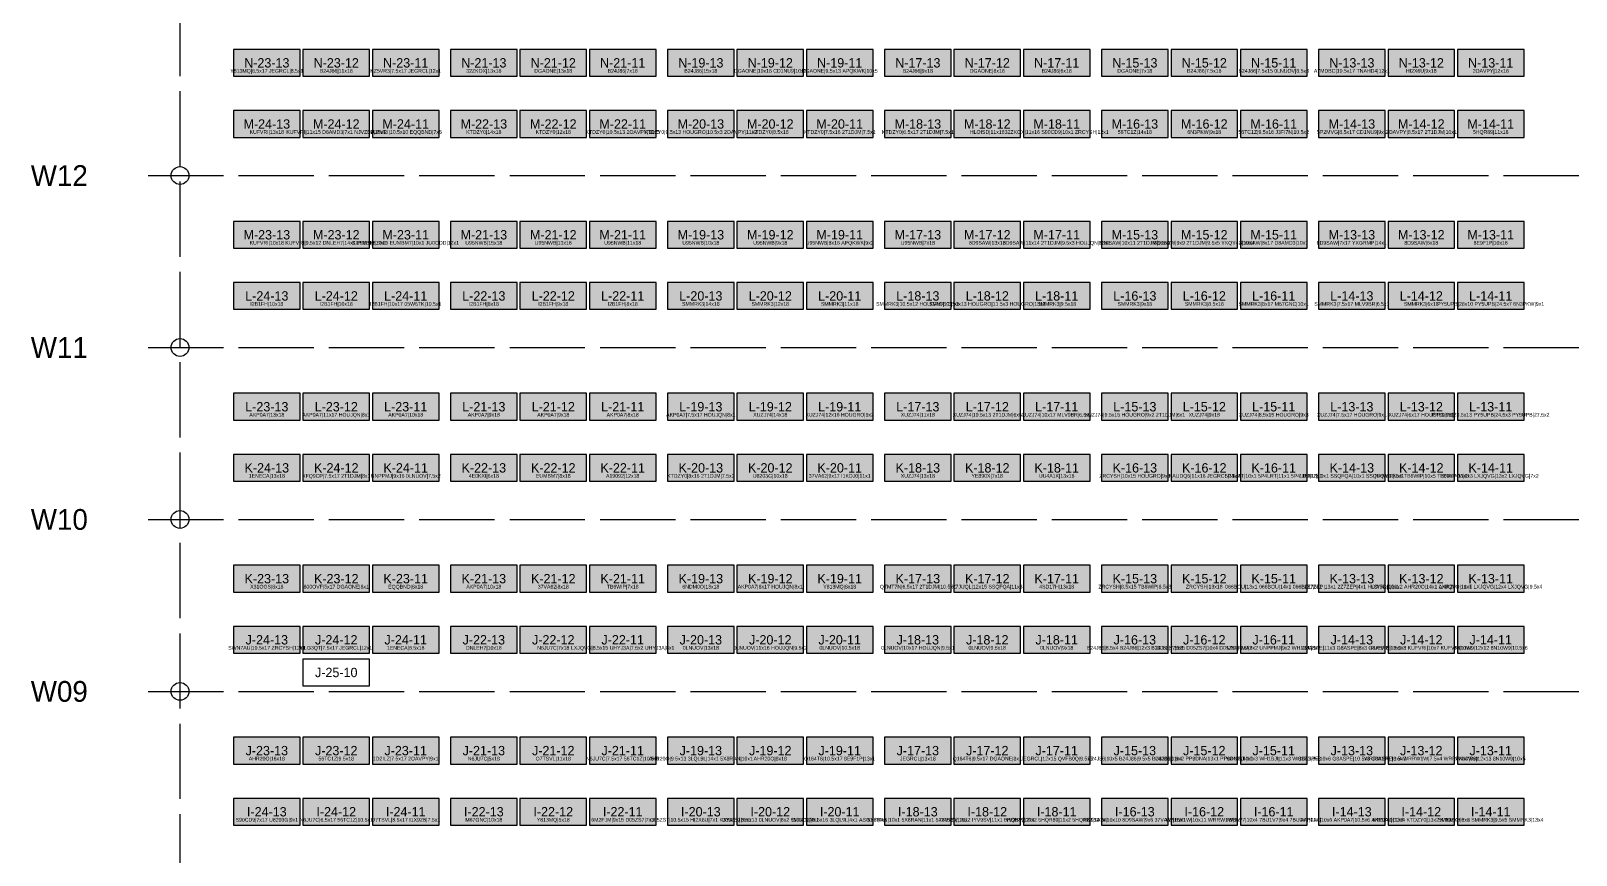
# Model space of a CAD drawing. Header units: metres. Extents: x 0 to 111, y -140 to 53.
# Drawn here: x 62.48 to 88.54, y 25.44 to 39.34 of the extents above; entities that cross this region are included whole.
import ezdxf
from ezdxf.enums import TextEntityAlignment as Align

# ---------------------------------------------------------------- set-up
doc = ezdxf.new("R2010")
doc.units = ezdxf.units.M
doc.linetypes.add('DASHED', pattern=[1.524, 1.27, -0.254])
for name, color, linetype in [('CROSS_AISLES', 4, 'Continuous'), ('LABELS', 7, 'Continuous'), ('RACK_L1', 7, 'Continuous'), ('STOCK_ONLY', 254, 'Continuous'), ('SUPPORT_POINTS', 8, 'Continuous'), ('WALKWAYS', 8, 'Continuous'), ('ZONE_A', 1, 'Continuous'), ('ZONE_B', 30, 'Continuous'), ('ZONE_C', 5, 'Continuous')]:
    doc.layers.add(name, color=color, linetype=linetype)

msp = doc.modelspace()

# ---------------------------------------------------------------- hatches: boundary and pattern name
at = {"layer": 'STOCK_ONLY'}
for points in [[(65.895, 38.574), (67.017, 38.574), (67.017, 39.025), (65.895, 39.025)], [(67.066, 38.574), (68.188, 38.574), (68.188, 39.025), (67.066, 39.025)], [(68.237, 38.574), (69.36, 38.574), (69.36, 39.025), (68.237, 39.025)], [(69.555, 38.574), (70.677, 38.574), (70.677, 39.025), (69.555, 39.025)], [(70.726, 38.574), (71.848, 38.574), (71.848, 39.025), (70.726, 39.025)], [(71.897, 38.574), (73.02, 38.574), (73.02, 39.025), (71.897, 39.025)], [(73.215, 38.574), (74.337, 38.574), (74.337, 39.025), (73.215, 39.025)], [(74.386, 38.574), (75.508, 38.574), (75.508, 39.025), (74.386, 39.025)], [(75.557, 38.574), (76.68, 38.574), (76.68, 39.025), (75.557, 39.025)], [(76.875, 38.574), (77.997, 38.574), (77.997, 39.025), (76.875, 39.025)], [(78.046, 38.574), (79.168, 38.574), (79.168, 39.025), (78.046, 39.025)], [(79.217, 38.574), (80.34, 38.574), (80.34, 39.025), (79.217, 39.025)], [(80.535, 38.574), (81.657, 38.574), (81.657, 39.025), (80.535, 39.025)], [(81.706, 38.574), (82.828, 38.574), (82.828, 39.025), (81.706, 39.025)], [(82.877, 38.574), (84, 38.574), (84, 39.025), (82.877, 39.025)], [(84.195, 38.574), (85.317, 38.574), (85.317, 39.025), (84.195, 39.025)], [(85.366, 38.574), (86.488, 38.574), (86.488, 39.025), (85.366, 39.025)], [(86.537, 38.574), (87.66, 38.574), (87.66, 39.025), (86.537, 39.025)], [(65.895, 37.543), (67.017, 37.543), (67.017, 37.994), (65.895, 37.994)], [(67.066, 37.543), (68.188, 37.543), (68.188, 37.994), (67.066, 37.994)], [(68.237, 37.543), (69.36, 37.543), (69.36, 37.994), (68.237, 37.994)], [(69.555, 37.543), (70.677, 37.543), (70.677, 37.994), (69.555, 37.994)], [(70.726, 37.543), (71.848, 37.543), (71.848, 37.994), (70.726, 37.994)], [(71.897, 37.543), (73.02, 37.543), (73.02, 37.994), (71.897, 37.994)], [(73.215, 37.543), (74.337, 37.543), (74.337, 37.994), (73.215, 37.994)], [(74.386, 37.543), (75.508, 37.543), (75.508, 37.994), (74.386, 37.994)], [(75.557, 37.543), (76.68, 37.543), (76.68, 37.994), (75.557, 37.994)], [(76.875, 37.543), (77.997, 37.543), (77.997, 37.994), (76.875, 37.994)], [(78.046, 37.543), (79.168, 37.543), (79.168, 37.994), (78.046, 37.994)], [(79.217, 37.543), (80.34, 37.543), (80.34, 37.994), (79.217, 37.994)], [(80.535, 37.543), (81.657, 37.543), (81.657, 37.994), (80.535, 37.994)], [(81.706, 37.543), (82.828, 37.543), (82.828, 37.994), (81.706, 37.994)], [(82.877, 37.543), (84, 37.543), (84, 37.994), (82.877, 37.994)], [(84.195, 37.543), (85.317, 37.543), (85.317, 37.994), (84.195, 37.994)], [(85.366, 37.543), (86.488, 37.543), (86.488, 37.994), (85.366, 37.994)], [(86.537, 37.543), (87.66, 37.543), (87.66, 37.994), (86.537, 37.994)], [(65.895, 35.674), (67.017, 35.674), (67.017, 36.125), (65.895, 36.125)], [(67.066, 35.674), (68.188, 35.674), (68.188, 36.125), (67.066, 36.125)], [(68.237, 35.674), (69.36, 35.674), (69.36, 36.125), (68.237, 36.125)], [(69.555, 35.674), (70.677, 35.674), (70.677, 36.125), (69.555, 36.125)], [(70.726, 35.674), (71.848, 35.674), (71.848, 36.125), (70.726, 36.125)], [(71.897, 35.674), (73.02, 35.674), (73.02, 36.125), (71.897, 36.125)], [(73.215, 35.674), (74.337, 35.674), (74.337, 36.125), (73.215, 36.125)], [(74.386, 35.674), (75.508, 35.674), (75.508, 36.125), (74.386, 36.125)], [(75.557, 35.674), (76.68, 35.674), (76.68, 36.125), (75.557, 36.125)], [(76.875, 35.674), (77.997, 35.674), (77.997, 36.125), (76.875, 36.125)], [(78.046, 35.674), (79.168, 35.674), (79.168, 36.125), (78.046, 36.125)], [(79.217, 35.674), (80.34, 35.674), (80.34, 36.125), (79.217, 36.125)], [(80.535, 35.674), (81.657, 35.674), (81.657, 36.125), (80.535, 36.125)], [(81.706, 35.674), (82.828, 35.674), (82.828, 36.125), (81.706, 36.125)], [(82.877, 35.674), (84, 35.674), (84, 36.125), (82.877, 36.125)], [(84.195, 35.674), (85.317, 35.674), (85.317, 36.125), (84.195, 36.125)], [(85.366, 35.674), (86.488, 35.674), (86.488, 36.125), (85.366, 36.125)], [(86.537, 35.674), (87.66, 35.674), (87.66, 36.125), (86.537, 36.125)], [(65.895, 34.643), (67.017, 34.643), (67.017, 35.094), (65.895, 35.094)], [(67.066, 34.643), (68.188, 34.643), (68.188, 35.094), (67.066, 35.094)], [(68.237, 34.643), (69.36, 34.643), (69.36, 35.094), (68.237, 35.094)], [(69.555, 34.643), (70.677, 34.643), (70.677, 35.094), (69.555, 35.094)], [(70.726, 34.643), (71.848, 34.643), (71.848, 35.094), (70.726, 35.094)], [(71.897, 34.643), (73.02, 34.643), (73.02, 35.094), (71.897, 35.094)], [(73.215, 34.643), (74.337, 34.643), (74.337, 35.094), (73.215, 35.094)], [(74.386, 34.643), (75.508, 34.643), (75.508, 35.094), (74.386, 35.094)], [(75.557, 34.643), (76.68, 34.643), (76.68, 35.094), (75.557, 35.094)], [(76.875, 34.643), (77.997, 34.643), (77.997, 35.094), (76.875, 35.094)], [(78.046, 34.643), (79.168, 34.643), (79.168, 35.094), (78.046, 35.094)], [(79.217, 34.643), (80.34, 34.643), (80.34, 35.094), (79.217, 35.094)], [(80.535, 34.643), (81.657, 34.643), (81.657, 35.094), (80.535, 35.094)], [(81.706, 34.643), (82.828, 34.643), (82.828, 35.094), (81.706, 35.094)], [(82.877, 34.643), (84, 34.643), (84, 35.094), (82.877, 35.094)], [(84.195, 34.643), (85.317, 34.643), (85.317, 35.094), (84.195, 35.094)], [(85.366, 34.643), (86.488, 34.643), (86.488, 35.094), (85.366, 35.094)], [(65.895, 32.775), (67.017, 32.775), (67.017, 33.226), (65.895, 33.226)], [(67.066, 32.775), (68.188, 32.775), (68.188, 33.226), (67.066, 33.226)], [(68.237, 32.775), (69.36, 32.775), (69.36, 33.226), (68.237, 33.226)], [(69.555, 32.775), (70.677, 32.775), (70.677, 33.226), (69.555, 33.226)], [(70.726, 32.775), (71.848, 32.775), (71.848, 33.226), (70.726, 33.226)], [(71.897, 32.775), (73.02, 32.775), (73.02, 33.226), (71.897, 33.226)], [(73.215, 32.775), (74.337, 32.775), (74.337, 33.226), (73.215, 33.226)], [(74.386, 32.775), (75.508, 32.775), (75.508, 33.226), (74.386, 33.226)], [(75.557, 32.775), (76.68, 32.775), (76.68, 33.226), (75.557, 33.226)], [(76.875, 32.775), (77.997, 32.775), (77.997, 33.226), (76.875, 33.226)], [(78.046, 32.775), (79.168, 32.775), (79.168, 33.226), (78.046, 33.226)], [(79.217, 32.775), (80.34, 32.775), (80.34, 33.226), (79.217, 33.226)], [(80.535, 32.775), (81.657, 32.775), (81.657, 33.226), (80.535, 33.226)], [(81.706, 32.775), (82.828, 32.775), (82.828, 33.226), (81.706, 33.226)], [(82.877, 32.775), (84, 32.775), (84, 33.226), (82.877, 33.226)], [(84.195, 32.775), (85.317, 32.775), (85.317, 33.226), (84.195, 33.226)], [(85.366, 32.775), (86.488, 32.775), (86.488, 33.226), (85.366, 33.226)], [(65.895, 31.743), (67.017, 31.743), (67.017, 32.194), (65.895, 32.194)], [(67.066, 31.743), (68.188, 31.743), (68.188, 32.194), (67.066, 32.194)], [(68.237, 31.743), (69.36, 31.743), (69.36, 32.194), (68.237, 32.194)], [(69.555, 31.743), (70.677, 31.743), (70.677, 32.194), (69.555, 32.194)], [(70.726, 31.743), (71.848, 31.743), (71.848, 32.194), (70.726, 32.194)], [(71.897, 31.743), (73.02, 31.743), (73.02, 32.194), (71.897, 32.194)], [(73.215, 31.743), (74.337, 31.743), (74.337, 32.194), (73.215, 32.194)], [(74.386, 31.743), (75.508, 31.743), (75.508, 32.194), (74.386, 32.194)], [(75.557, 31.743), (76.68, 31.743), (76.68, 32.194), (75.557, 32.194)], [(76.875, 31.743), (77.997, 31.743), (77.997, 32.194), (76.875, 32.194)], [(78.046, 31.743), (79.168, 31.743), (79.168, 32.194), (78.046, 32.194)], [(79.217, 31.743), (80.34, 31.743), (80.34, 32.194), (79.217, 32.194)], [(80.535, 31.743), (81.657, 31.743), (81.657, 32.194), (80.535, 32.194)], [(81.706, 31.743), (82.828, 31.743), (82.828, 32.194), (81.706, 32.194)], [(65.895, 29.874), (67.017, 29.874), (67.017, 30.325), (65.895, 30.325)], [(67.066, 29.874), (68.188, 29.874), (68.188, 30.325), (67.066, 30.325)], [(68.237, 29.874), (69.36, 29.874), (69.36, 30.325), (68.237, 30.325)], [(69.555, 29.874), (70.677, 29.874), (70.677, 30.325), (69.555, 30.325)], [(70.726, 29.874), (71.848, 29.874), (71.848, 30.325), (70.726, 30.325)], [(71.897, 29.874), (73.02, 29.874), (73.02, 30.325), (71.897, 30.325)], [(73.215, 29.874), (74.337, 29.874), (74.337, 30.325), (73.215, 30.325)], [(74.386, 29.874), (75.508, 29.874), (75.508, 30.325), (74.386, 30.325)], [(75.557, 29.874), (76.68, 29.874), (76.68, 30.325), (75.557, 30.325)], [(76.875, 29.874), (77.997, 29.874), (77.997, 30.325), (76.875, 30.325)], [(78.046, 29.874), (79.168, 29.874), (79.168, 30.325), (78.046, 30.325)], [(79.217, 29.874), (80.34, 29.874), (80.34, 30.325), (79.217, 30.325)], [(80.535, 29.874), (81.657, 29.874), (81.657, 30.325), (80.535, 30.325)], [(81.706, 29.874), (82.828, 29.874), (82.828, 30.325), (81.706, 30.325)], [(65.895, 28.843), (67.017, 28.843), (67.017, 29.294), (65.895, 29.294)], [(67.066, 28.843), (68.188, 28.843), (68.188, 29.294), (67.066, 29.294)], [(68.237, 28.843), (69.36, 28.843), (69.36, 29.294), (68.237, 29.294)], [(69.555, 28.843), (70.677, 28.843), (70.677, 29.294), (69.555, 29.294)], [(70.726, 28.843), (71.848, 28.843), (71.848, 29.294), (70.726, 29.294)], [(71.897, 28.843), (73.02, 28.843), (73.02, 29.294), (71.897, 29.294)], [(73.215, 28.843), (74.337, 28.843), (74.337, 29.294), (73.215, 29.294)], [(74.386, 28.843), (75.508, 28.843), (75.508, 29.294), (74.386, 29.294)], [(75.557, 28.843), (76.68, 28.843), (76.68, 29.294), (75.557, 29.294)], [(76.875, 28.843), (77.997, 28.843), (77.997, 29.294), (76.875, 29.294)], [(78.046, 28.843), (79.168, 28.843), (79.168, 29.294), (78.046, 29.294)], [(79.217, 28.843), (80.34, 28.843), (80.34, 29.294), (79.217, 29.294)], [(86.537, 28.843), (87.66, 28.843), (87.66, 29.294), (86.537, 29.294)], [(65.895, 26.974), (67.017, 26.974), (67.017, 27.425), (65.895, 27.425)], [(67.066, 26.974), (68.188, 26.974), (68.188, 27.425), (67.066, 27.425)], [(68.237, 26.974), (69.36, 26.974), (69.36, 27.425), (68.237, 27.425)], [(69.555, 26.974), (70.677, 26.974), (70.677, 27.425), (69.555, 27.425)], [(70.726, 26.974), (71.848, 26.974), (71.848, 27.425), (70.726, 27.425)], [(71.897, 26.974), (73.02, 26.974), (73.02, 27.425), (71.897, 27.425)], [(73.215, 26.974), (74.337, 26.974), (74.337, 27.425), (73.215, 27.425)], [(74.386, 26.974), (75.508, 26.974), (75.508, 27.425), (74.386, 27.425)], [(75.557, 26.974), (76.68, 26.974), (76.68, 27.425), (75.557, 27.425)], [(76.875, 26.974), (77.997, 26.974), (77.997, 27.425), (76.875, 27.425)], [(78.046, 26.974), (79.168, 26.974), (79.168, 27.425), (78.046, 27.425)], [(79.217, 26.974), (80.34, 26.974), (80.34, 27.425), (79.217, 27.425)], [(65.895, 25.943), (67.017, 25.943), (67.017, 26.394), (65.895, 26.394)], [(67.066, 25.943), (68.188, 25.943), (68.188, 26.394), (67.066, 26.394)], [(68.237, 25.943), (69.36, 25.943), (69.36, 26.394), (68.237, 26.394)], [(69.555, 25.943), (70.677, 25.943), (70.677, 26.394), (69.555, 26.394)], [(70.726, 25.943), (71.848, 25.943), (71.848, 26.394), (70.726, 26.394)], [(71.897, 25.943), (73.02, 25.943), (73.02, 26.394), (71.897, 26.394)], [(73.215, 25.943), (74.337, 25.943), (74.337, 26.394), (73.215, 26.394)], [(74.386, 25.943), (75.508, 25.943), (75.508, 26.394), (74.386, 26.394)], [(75.557, 25.943), (76.68, 25.943), (76.68, 26.394), (75.557, 26.394)], [(81.706, 25.943), (82.828, 25.943), (82.828, 26.394), (81.706, 26.394)]]:
    msp.add_hatch(color=254, dxfattribs=at).paths.add_polyline_path(points)
at = {"layer": 'ZONE_A'}
for points in [[(86.537, 32.775), (87.66, 32.775), (87.66, 33.226), (86.537, 33.226)], [(85.366, 31.743), (86.488, 31.743), (86.488, 32.194), (85.366, 32.194)], [(86.537, 31.743), (87.66, 31.743), (87.66, 32.194), (86.537, 32.194)], [(86.537, 29.874), (87.66, 29.874), (87.66, 30.325), (86.537, 30.325)], [(81.706, 28.843), (82.828, 28.843), (82.828, 29.294), (81.706, 29.294)], [(82.877, 28.843), (84, 28.843), (84, 29.294), (82.877, 29.294)], [(84.195, 28.843), (85.317, 28.843), (85.317, 29.294), (84.195, 29.294)], [(85.366, 28.843), (86.488, 28.843), (86.488, 29.294), (85.366, 29.294)], [(82.877, 26.974), (84, 26.974), (84, 27.425), (82.877, 27.425)], [(84.195, 26.974), (85.317, 26.974), (85.317, 27.425), (84.195, 27.425)], [(85.366, 26.974), (86.488, 26.974), (86.488, 27.425), (85.366, 27.425)], [(86.537, 26.974), (87.66, 26.974), (87.66, 27.425), (86.537, 27.425)], [(79.217, 25.943), (80.34, 25.943), (80.34, 26.394), (79.217, 26.394)], [(80.535, 25.943), (81.657, 25.943), (81.657, 26.394), (80.535, 26.394)], [(82.877, 25.943), (84, 25.943), (84, 26.394), (82.877, 26.394)], [(84.195, 25.943), (85.317, 25.943), (85.317, 26.394), (84.195, 26.394)], [(85.366, 25.943), (86.488, 25.943), (86.488, 26.394), (85.366, 26.394)], [(86.537, 25.943), (87.66, 25.943), (87.66, 26.394), (86.537, 26.394)]]:
    msp.add_hatch(color=1, dxfattribs=at).paths.add_polyline_path(points)
at = {"layer": 'ZONE_B'}
for points in [[(86.537, 34.643), (87.66, 34.643), (87.66, 35.094), (86.537, 35.094)], [(84.195, 31.743), (85.317, 31.743), (85.317, 32.194), (84.195, 32.194)], [(84.195, 29.874), (85.317, 29.874), (85.317, 30.325), (84.195, 30.325)], [(85.366, 29.874), (86.488, 29.874), (86.488, 30.325), (85.366, 30.325)], [(80.535, 28.843), (81.657, 28.843), (81.657, 29.294), (80.535, 29.294)], [(80.535, 26.974), (81.657, 26.974), (81.657, 27.425), (80.535, 27.425)], [(81.706, 26.974), (82.828, 26.974), (82.828, 27.425), (81.706, 27.425)], [(78.046, 25.943), (79.168, 25.943), (79.168, 26.394), (78.046, 26.394)]]:
    msp.add_hatch(color=30, dxfattribs=at).paths.add_polyline_path(points)
at = {"layer": 'ZONE_C'}
for points in [[(82.877, 31.743), (84, 31.743), (84, 32.194), (82.877, 32.194)], [(82.877, 29.874), (84, 29.874), (84, 30.325), (82.877, 30.325)], [(76.875, 25.943), (77.997, 25.943), (77.997, 26.394), (76.875, 26.394)]]:
    msp.add_hatch(color=5, dxfattribs=at).paths.add_polyline_path(points)

# ---------------------------------------------------------------- linework, layer by layer
at = {"layer": 'CROSS_AISLES', "linetype": 'DASHED'}
msp.add_line((64.992, 2), (64.992, 52.4), dxfattribs=at)
at = {"layer": 'RACK_L1'}
for points in [[(65.895, 38.574), (67.017, 38.574), (67.017, 39.025), (65.895, 39.025)], [(67.066, 38.574), (68.188, 38.574), (68.188, 39.025), (67.066, 39.025)], [(68.237, 38.574), (69.36, 38.574), (69.36, 39.025), (68.237, 39.025)], [(69.555, 38.574), (70.677, 38.574), (70.677, 39.025), (69.555, 39.025)], [(70.726, 38.574), (71.848, 38.574), (71.848, 39.025), (70.726, 39.025)], [(71.897, 38.574), (73.02, 38.574), (73.02, 39.025), (71.897, 39.025)], [(73.215, 38.574), (74.337, 38.574), (74.337, 39.025), (73.215, 39.025)], [(74.386, 38.574), (75.508, 38.574), (75.508, 39.025), (74.386, 39.025)], [(75.557, 38.574), (76.68, 38.574), (76.68, 39.025), (75.557, 39.025)], [(76.875, 38.574), (77.997, 38.574), (77.997, 39.025), (76.875, 39.025)], [(78.046, 38.574), (79.168, 38.574), (79.168, 39.025), (78.046, 39.025)], [(79.217, 38.574), (80.34, 38.574), (80.34, 39.025), (79.217, 39.025)], [(80.535, 38.574), (81.657, 38.574), (81.657, 39.025), (80.535, 39.025)], [(81.706, 38.574), (82.828, 38.574), (82.828, 39.025), (81.706, 39.025)], [(82.877, 38.574), (84, 38.574), (84, 39.025), (82.877, 39.025)], [(84.195, 38.574), (85.317, 38.574), (85.317, 39.025), (84.195, 39.025)], [(85.366, 38.574), (86.488, 38.574), (86.488, 39.025), (85.366, 39.025)], [(86.537, 38.574), (87.66, 38.574), (87.66, 39.025), (86.537, 39.025)], [(65.895, 37.543), (67.017, 37.543), (67.017, 37.994), (65.895, 37.994)], [(67.066, 37.543), (68.188, 37.543), (68.188, 37.994), (67.066, 37.994)], [(68.237, 37.543), (69.36, 37.543), (69.36, 37.994), (68.237, 37.994)], [(69.555, 37.543), (70.677, 37.543), (70.677, 37.994), (69.555, 37.994)], [(70.726, 37.543), (71.848, 37.543), (71.848, 37.994), (70.726, 37.994)], [(71.897, 37.543), (73.02, 37.543), (73.02, 37.994), (71.897, 37.994)], [(73.215, 37.543), (74.337, 37.543), (74.337, 37.994), (73.215, 37.994)], [(74.386, 37.543), (75.508, 37.543), (75.508, 37.994), (74.386, 37.994)], [(75.557, 37.543), (76.68, 37.543), (76.68, 37.994), (75.557, 37.994)], [(76.875, 37.543), (77.997, 37.543), (77.997, 37.994), (76.875, 37.994)], [(78.046, 37.543), (79.168, 37.543), (79.168, 37.994), (78.046, 37.994)], [(79.217, 37.543), (80.34, 37.543), (80.34, 37.994), (79.217, 37.994)], [(80.535, 37.543), (81.657, 37.543), (81.657, 37.994), (80.535, 37.994)], [(81.706, 37.543), (82.828, 37.543), (82.828, 37.994), (81.706, 37.994)], [(82.877, 37.543), (84, 37.543), (84, 37.994), (82.877, 37.994)], [(84.195, 37.543), (85.317, 37.543), (85.317, 37.994), (84.195, 37.994)], [(85.366, 37.543), (86.488, 37.543), (86.488, 37.994), (85.366, 37.994)], [(86.537, 37.543), (87.66, 37.543), (87.66, 37.994), (86.537, 37.994)], [(65.895, 35.674), (67.017, 35.674), (67.017, 36.125), (65.895, 36.125)], [(67.066, 35.674), (68.188, 35.674), (68.188, 36.125), (67.066, 36.125)], [(68.237, 35.674), (69.36, 35.674), (69.36, 36.125), (68.237, 36.125)], [(69.555, 35.674), (70.677, 35.674), (70.677, 36.125), (69.555, 36.125)], [(70.726, 35.674), (71.848, 35.674), (71.848, 36.125), (70.726, 36.125)], [(71.897, 35.674), (73.02, 35.674), (73.02, 36.125), (71.897, 36.125)], [(73.215, 35.674), (74.337, 35.674), (74.337, 36.125), (73.215, 36.125)], [(74.386, 35.674), (75.508, 35.674), (75.508, 36.125), (74.386, 36.125)], [(75.557, 35.674), (76.68, 35.674), (76.68, 36.125), (75.557, 36.125)], [(76.875, 35.674), (77.997, 35.674), (77.997, 36.125), (76.875, 36.125)], [(78.046, 35.674), (79.168, 35.674), (79.168, 36.125), (78.046, 36.125)], [(79.217, 35.674), (80.34, 35.674), (80.34, 36.125), (79.217, 36.125)], [(80.535, 35.674), (81.657, 35.674), (81.657, 36.125), (80.535, 36.125)], [(81.706, 35.674), (82.828, 35.674), (82.828, 36.125), (81.706, 36.125)], [(82.877, 35.674), (84, 35.674), (84, 36.125), (82.877, 36.125)], [(84.195, 35.674), (85.317, 35.674), (85.317, 36.125), (84.195, 36.125)], [(85.366, 35.674), (86.488, 35.674), (86.488, 36.125), (85.366, 36.125)], [(86.537, 35.674), (87.66, 35.674), (87.66, 36.125), (86.537, 36.125)], [(65.895, 34.643), (67.017, 34.643), (67.017, 35.094), (65.895, 35.094)], [(67.066, 34.643), (68.188, 34.643), (68.188, 35.094), (67.066, 35.094)], [(68.237, 34.643), (69.36, 34.643), (69.36, 35.094), (68.237, 35.094)], [(69.555, 34.643), (70.677, 34.643), (70.677, 35.094), (69.555, 35.094)], [(70.726, 34.643), (71.848, 34.643), (71.848, 35.094), (70.726, 35.094)], [(71.897, 34.643), (73.02, 34.643), (73.02, 35.094), (71.897, 35.094)], [(73.215, 34.643), (74.337, 34.643), (74.337, 35.094), (73.215, 35.094)], [(74.386, 34.643), (75.508, 34.643), (75.508, 35.094), (74.386, 35.094)], [(75.557, 34.643), (76.68, 34.643), (76.68, 35.094), (75.557, 35.094)], [(76.875, 34.643), (77.997, 34.643), (77.997, 35.094), (76.875, 35.094)], [(78.046, 34.643), (79.168, 34.643), (79.168, 35.094), (78.046, 35.094)], [(79.217, 34.643), (80.34, 34.643), (80.34, 35.094), (79.217, 35.094)], [(80.535, 34.643), (81.657, 34.643), (81.657, 35.094), (80.535, 35.094)], [(81.706, 34.643), (82.828, 34.643), (82.828, 35.094), (81.706, 35.094)], [(82.877, 34.643), (84, 34.643), (84, 35.094), (82.877, 35.094)], [(84.195, 34.643), (85.317, 34.643), (85.317, 35.094), (84.195, 35.094)], [(85.366, 34.643), (86.488, 34.643), (86.488, 35.094), (85.366, 35.094)], [(86.537, 34.643), (87.66, 34.643), (87.66, 35.094), (86.537, 35.094)], [(65.895, 32.775), (67.017, 32.775), (67.017, 33.226), (65.895, 33.226)], [(67.066, 32.775), (68.188, 32.775), (68.188, 33.226), (67.066, 33.226)], [(68.237, 32.775), (69.36, 32.775), (69.36, 33.226), (68.237, 33.226)], [(69.555, 32.775), (70.677, 32.775), (70.677, 33.226), (69.555, 33.226)], [(70.726, 32.775), (71.848, 32.775), (71.848, 33.226), (70.726, 33.226)], [(71.897, 32.775), (73.02, 32.775), (73.02, 33.226), (71.897, 33.226)], [(73.215, 32.775), (74.337, 32.775), (74.337, 33.226), (73.215, 33.226)], [(74.386, 32.775), (75.508, 32.775), (75.508, 33.226), (74.386, 33.226)], [(75.557, 32.775), (76.68, 32.775), (76.68, 33.226), (75.557, 33.226)], [(76.875, 32.775), (77.997, 32.775), (77.997, 33.226), (76.875, 33.226)], [(78.046, 32.775), (79.168, 32.775), (79.168, 33.226), (78.046, 33.226)], [(79.217, 32.775), (80.34, 32.775), (80.34, 33.226), (79.217, 33.226)], [(80.535, 32.775), (81.657, 32.775), (81.657, 33.226), (80.535, 33.226)], [(81.706, 32.775), (82.828, 32.775), (82.828, 33.226), (81.706, 33.226)], [(82.877, 32.775), (84, 32.775), (84, 33.226), (82.877, 33.226)], [(84.195, 32.775), (85.317, 32.775), (85.317, 33.226), (84.195, 33.226)], [(85.366, 32.775), (86.488, 32.775), (86.488, 33.226), (85.366, 33.226)], [(86.537, 32.775), (87.66, 32.775), (87.66, 33.226), (86.537, 33.226)], [(65.895, 31.743), (67.017, 31.743), (67.017, 32.194), (65.895, 32.194)], [(67.066, 31.743), (68.188, 31.743), (68.188, 32.194), (67.066, 32.194)], [(68.237, 31.743), (69.36, 31.743), (69.36, 32.194), (68.237, 32.194)], [(69.555, 31.743), (70.677, 31.743), (70.677, 32.194), (69.555, 32.194)], [(70.726, 31.743), (71.848, 31.743), (71.848, 32.194), (70.726, 32.194)], [(71.897, 31.743), (73.02, 31.743), (73.02, 32.194), (71.897, 32.194)], [(73.215, 31.743), (74.337, 31.743), (74.337, 32.194), (73.215, 32.194)], [(74.386, 31.743), (75.508, 31.743), (75.508, 32.194), (74.386, 32.194)], [(75.557, 31.743), (76.68, 31.743), (76.68, 32.194), (75.557, 32.194)], [(76.875, 31.743), (77.997, 31.743), (77.997, 32.194), (76.875, 32.194)], [(78.046, 31.743), (79.168, 31.743), (79.168, 32.194), (78.046, 32.194)], [(79.217, 31.743), (80.34, 31.743), (80.34, 32.194), (79.217, 32.194)], [(80.535, 31.743), (81.657, 31.743), (81.657, 32.194), (80.535, 32.194)], [(81.706, 31.743), (82.828, 31.743), (82.828, 32.194), (81.706, 32.194)], [(82.877, 31.743), (84, 31.743), (84, 32.194), (82.877, 32.194)], [(84.195, 31.743), (85.317, 31.743), (85.317, 32.194), (84.195, 32.194)], [(85.366, 31.743), (86.488, 31.743), (86.488, 32.194), (85.366, 32.194)], [(86.537, 31.743), (87.66, 31.743), (87.66, 32.194), (86.537, 32.194)], [(65.895, 29.874), (67.017, 29.874), (67.017, 30.325), (65.895, 30.325)], [(67.066, 29.874), (68.188, 29.874), (68.188, 30.325), (67.066, 30.325)], [(68.237, 29.874), (69.36, 29.874), (69.36, 30.325), (68.237, 30.325)], [(69.555, 29.874), (70.677, 29.874), (70.677, 30.325), (69.555, 30.325)], [(70.726, 29.874), (71.848, 29.874), (71.848, 30.325), (70.726, 30.325)], [(71.897, 29.874), (73.02, 29.874), (73.02, 30.325), (71.897, 30.325)], [(73.215, 29.874), (74.337, 29.874), (74.337, 30.325), (73.215, 30.325)], [(74.386, 29.874), (75.508, 29.874), (75.508, 30.325), (74.386, 30.325)], [(75.557, 29.874), (76.68, 29.874), (76.68, 30.325), (75.557, 30.325)], [(76.875, 29.874), (77.997, 29.874), (77.997, 30.325), (76.875, 30.325)], [(78.046, 29.874), (79.168, 29.874), (79.168, 30.325), (78.046, 30.325)], [(79.217, 29.874), (80.34, 29.874), (80.34, 30.325), (79.217, 30.325)], [(80.535, 29.874), (81.657, 29.874), (81.657, 30.325), (80.535, 30.325)], [(81.706, 29.874), (82.828, 29.874), (82.828, 30.325), (81.706, 30.325)], [(82.877, 29.874), (84, 29.874), (84, 30.325), (82.877, 30.325)], [(84.195, 29.874), (85.317, 29.874), (85.317, 30.325), (84.195, 30.325)], [(85.366, 29.874), (86.488, 29.874), (86.488, 30.325), (85.366, 30.325)], [(86.537, 29.874), (87.66, 29.874), (87.66, 30.325), (86.537, 30.325)], [(65.895, 28.843), (67.017, 28.843), (67.017, 29.294), (65.895, 29.294)], [(67.066, 28.843), (68.188, 28.843), (68.188, 29.294), (67.066, 29.294)], [(68.237, 28.843), (69.36, 28.843), (69.36, 29.294), (68.237, 29.294)], [(69.555, 28.843), (70.677, 28.843), (70.677, 29.294), (69.555, 29.294)], [(70.726, 28.843), (71.848, 28.843), (71.848, 29.294), (70.726, 29.294)], [(71.897, 28.843), (73.02, 28.843), (73.02, 29.294), (71.897, 29.294)], [(73.215, 28.843), (74.337, 28.843), (74.337, 29.294), (73.215, 29.294)], [(74.386, 28.843), (75.508, 28.843), (75.508, 29.294), (74.386, 29.294)], [(75.557, 28.843), (76.68, 28.843), (76.68, 29.294), (75.557, 29.294)], [(76.875, 28.843), (77.997, 28.843), (77.997, 29.294), (76.875, 29.294)], [(78.046, 28.843), (79.168, 28.843), (79.168, 29.294), (78.046, 29.294)], [(79.217, 28.843), (80.34, 28.843), (80.34, 29.294), (79.217, 29.294)], [(80.535, 28.843), (81.657, 28.843), (81.657, 29.294), (80.535, 29.294)], [(81.706, 28.843), (82.828, 28.843), (82.828, 29.294), (81.706, 29.294)], [(82.877, 28.843), (84, 28.843), (84, 29.294), (82.877, 29.294)], [(84.195, 28.843), (85.317, 28.843), (85.317, 29.294), (84.195, 29.294)], [(85.366, 28.843), (86.488, 28.843), (86.488, 29.294), (85.366, 29.294)], [(86.537, 28.843), (87.66, 28.843), (87.66, 29.294), (86.537, 29.294)], [(67.066, 28.293), (68.188, 28.293), (68.188, 28.744), (67.066, 28.744)], [(65.895, 26.974), (67.017, 26.974), (67.017, 27.425), (65.895, 27.425)], [(67.066, 26.974), (68.188, 26.974), (68.188, 27.425), (67.066, 27.425)], [(68.237, 26.974), (69.36, 26.974), (69.36, 27.425), (68.237, 27.425)], [(69.555, 26.974), (70.677, 26.974), (70.677, 27.425), (69.555, 27.425)], [(70.726, 26.974), (71.848, 26.974), (71.848, 27.425), (70.726, 27.425)], [(71.897, 26.974), (73.02, 26.974), (73.02, 27.425), (71.897, 27.425)], [(73.215, 26.974), (74.337, 26.974), (74.337, 27.425), (73.215, 27.425)], [(74.386, 26.974), (75.508, 26.974), (75.508, 27.425), (74.386, 27.425)], [(75.557, 26.974), (76.68, 26.974), (76.68, 27.425), (75.557, 27.425)], [(76.875, 26.974), (77.997, 26.974), (77.997, 27.425), (76.875, 27.425)], [(78.046, 26.974), (79.168, 26.974), (79.168, 27.425), (78.046, 27.425)], [(79.217, 26.974), (80.34, 26.974), (80.34, 27.425), (79.217, 27.425)], [(80.535, 26.974), (81.657, 26.974), (81.657, 27.425), (80.535, 27.425)], [(81.706, 26.974), (82.828, 26.974), (82.828, 27.425), (81.706, 27.425)], [(82.877, 26.974), (84, 26.974), (84, 27.425), (82.877, 27.425)], [(84.195, 26.974), (85.317, 26.974), (85.317, 27.425), (84.195, 27.425)], [(85.366, 26.974), (86.488, 26.974), (86.488, 27.425), (85.366, 27.425)], [(86.537, 26.974), (87.66, 26.974), (87.66, 27.425), (86.537, 27.425)], [(65.895, 25.943), (67.017, 25.943), (67.017, 26.394), (65.895, 26.394)], [(67.066, 25.943), (68.188, 25.943), (68.188, 26.394), (67.066, 26.394)], [(68.237, 25.943), (69.36, 25.943), (69.36, 26.394), (68.237, 26.394)], [(69.555, 25.943), (70.677, 25.943), (70.677, 26.394), (69.555, 26.394)], [(70.726, 25.943), (71.848, 25.943), (71.848, 26.394), (70.726, 26.394)], [(71.897, 25.943), (73.02, 25.943), (73.02, 26.394), (71.897, 26.394)], [(73.215, 25.943), (74.337, 25.943), (74.337, 26.394), (73.215, 26.394)], [(74.386, 25.943), (75.508, 25.943), (75.508, 26.394), (74.386, 26.394)], [(75.557, 25.943), (76.68, 25.943), (76.68, 26.394), (75.557, 26.394)], [(76.875, 25.943), (77.997, 25.943), (77.997, 26.394), (76.875, 26.394)], [(78.046, 25.943), (79.168, 25.943), (79.168, 26.394), (78.046, 26.394)], [(79.217, 25.943), (80.34, 25.943), (80.34, 26.394), (79.217, 26.394)], [(80.535, 25.943), (81.657, 25.943), (81.657, 26.394), (80.535, 26.394)], [(81.706, 25.943), (82.828, 25.943), (82.828, 26.394), (81.706, 26.394)], [(82.877, 25.943), (84, 25.943), (84, 26.394), (82.877, 26.394)], [(84.195, 25.943), (85.317, 25.943), (85.317, 26.394), (84.195, 26.394)], [(85.366, 25.943), (86.488, 25.943), (86.488, 26.394), (85.366, 26.394)], [(86.537, 25.943), (87.66, 25.943), (87.66, 26.394), (86.537, 26.394)]]:
    msp.add_lwpolyline(points, close=True, dxfattribs=at)
at = {"layer": 'SUPPORT_POINTS'}
for centre in [(64.992, 36.899), (64.992, 33.999), (64.992, 31.099), (64.992, 28.199)]:
    msp.add_circle(centre, 0.15, dxfattribs=at)
at = {"layer": 'WALKWAYS', "linetype": 'DASHED'}
for p, q in [((64.456, 36.899), (110.912, 36.899)), ((64.456, 33.999), (110.912, 33.999)), ((64.456, 31.099), (110.912, 31.099)), ((64.456, 28.199), (110.912, 28.199))]:
    msp.add_line(p, q, dxfattribs=at)

# ---------------------------------------------------------------- texts
at = {"layer": 'LABELS'}
for s, height, p in [('N-23-13', 0.1579, (66.456, 38.8)), ('N-23-12', 0.1579, (67.627, 38.8)), ('N-23-11', 0.1579, (68.798, 38.8)), ('N-21-13', 0.1579, (70.116, 38.8)), ('N-21-12', 0.1579, (71.287, 38.8)), ('N-21-11', 0.1579, (72.458, 38.8)), ('N-19-13', 0.1579, (73.776, 38.8)), ('N-19-12', 0.1579, (74.947, 38.8)), ('N-19-11', 0.1579, (76.118, 38.8)), ('N-17-13', 0.1579, (77.436, 38.8)), ('N-17-12', 0.1579, (78.607, 38.8)), ('N-17-11', 0.1579, (79.778, 38.8)), ('N-15-13', 0.1579, (81.096, 38.8)), ('N-15-12', 0.1579, (82.267, 38.8)), ('N-15-11', 0.1579, (83.438, 38.8)), ('N-13-13', 0.1579, (84.756, 38.8)), ('N-13-12', 0.1579, (85.927, 38.8)), ('N-13-11', 0.1579, (87.098, 38.8)), ('Y813MQ|6.5x17 JEGRCL|8.5x1', 0.06314, (66.456, 38.665)), ('B24J86|11x18', 0.06314, (67.627, 38.665)), ('KZ5VR3|7.5x17 JEGRCL|12x1', 0.06314, (68.798, 38.665)), ('32ZKOX|13x18', 0.06314, (70.116, 38.665)), ('DGAONE|13x18', 0.06314, (71.287, 38.665)), ('B24J86|7x18', 0.06314, (72.458, 38.665)), ('B24J86|15x18', 0.06314, (73.776, 38.665)), ('DGAONE|10x16 CD1NU9|10x2', 0.06314, (74.947, 38.665)), ('DGAONE|9.5x13 APQKWK|10x5', 0.06314, (76.118, 38.665)), ('B24J86|9x18', 0.06314, (77.436, 38.665)), ('DGAONE|8x18', 0.06314, (78.607, 38.665)), ('B24J86|6x18', 0.06314, (79.778, 38.665)), ('DGAONE|7x18', 0.06314, (81.096, 38.665)), ('B24J86|7.5x18', 0.06314, (82.267, 38.665)), ('B24J86|7.5x15 0LNUOV|8.5x3', 0.06314, (83.438, 38.665)), ('A7MDBC|10.5x17 TNAHD4|12x1', 0.06314, (84.756, 38.665)), ('HI2X6U|9x18', 0.06314, (85.927, 38.665)), ('2OAVPY|12x18', 0.06314, (87.098, 38.665)), ('M-24-13', 0.1579, (66.456, 37.769)), ('M-24-12', 0.1579, (67.627, 37.769)), ('M-24-11', 0.1579, (68.798, 37.769)), ('M-22-13', 0.1579, (70.116, 37.769)), ('M-22-12', 0.1579, (71.287, 37.769)), ('M-22-11', 0.1579, (72.458, 37.769)), ('M-20-13', 0.1579, (73.776, 37.769)), ('M-20-12', 0.1579, (74.947, 37.769)), ('M-20-11', 0.1579, (76.118, 37.769)), ('M-18-13', 0.1579, (77.436, 37.769)), ('M-18-12', 0.1579, (78.607, 37.769)), ('M-18-11', 0.1579, (79.778, 37.769)), ('M-16-13', 0.1579, (81.096, 37.769)), ('M-16-12', 0.1579, (82.267, 37.769)), ('M-16-11', 0.1579, (83.438, 37.769)), ('M-14-13', 0.1579, (84.756, 37.769)), ('M-14-12', 0.1579, (85.927, 37.769)), ('M-14-11', 0.1579, (87.098, 37.769)), ('KUFVRI|13x18', 0.06314, (66.456, 37.634)), ('KUFVRI|11x15 D8AMD3|7x1 NJVZEL|15x1', 0.06314, (67.627, 37.634)), ('KUFVRI|10.5x10 EQQBND|7x8', 0.06314, (68.798, 37.634)), ('KTDZY0|14x18', 0.06314, (70.116, 37.634)), ('KTDZY0|12x18', 0.06314, (71.287, 37.634)), ('KTDZY0|10.5x13 2OAVPY|11x5', 0.06314, (72.458, 37.634)), ('KTDZY0|9.5x13 HOUGRO|10.5x3 2OAVPY|11x2', 0.06314, (73.776, 37.634)), ('KTDZY0|8.5x18', 0.06314, (74.947, 37.634)), ('KTDZY0|7.5x16 2T1DJM|7.5x2', 0.06314, (76.118, 37.634)), ('KTDZY0|6.5x17 2T1DJM|7.5x1', 0.06314, (77.436, 37.634)), ('HLOISD|11x18', 0.06314, (78.607, 37.634)), ('32ZKOX|11x16 S90CD9|10x1 ZRCYSH|12x1', 0.06314, (79.778, 37.634)), ('56TC1Z|14x18', 0.06314, (81.096, 37.634)), ('6N3PKW|9x18', 0.06314, (82.267, 37.634)), ('56TC1Z|9.5x16 J3FI7N|10.5x2', 0.06314, (83.438, 37.634)), ('5P2MVG|8.5x17 CD1NU9|9x1', 0.06314, (84.756, 37.634)), ('2OAVPY|8.5x17 2T1DJM|10x1', 0.06314, (85.927, 37.634)), ('5HQR89|11x18', 0.06314, (87.098, 37.634)), ('M-23-13', 0.1579, (66.456, 35.9)), ('M-23-12', 0.1579, (67.627, 35.9)), ('M-23-11', 0.1579, (68.798, 35.9)), ('M-21-13', 0.1579, (70.116, 35.9)), ('M-21-12', 0.1579, (71.287, 35.9)), ('M-21-11', 0.1579, (72.458, 35.9)), ('M-19-13', 0.1579, (73.776, 35.9)), ('M-19-12', 0.1579, (74.947, 35.9)), ('M-19-11', 0.1579, (76.118, 35.9)), ('M-17-13', 0.1579, (77.436, 35.9)), ('M-17-12', 0.1579, (78.607, 35.9)), ('M-17-11', 0.1579, (79.778, 35.9)), ('M-15-13', 0.1579, (81.096, 35.9)), ('M-15-12', 0.1579, (82.267, 35.9)), ('M-15-11', 0.1579, (83.438, 35.9)), ('M-13-13', 0.1579, (84.756, 35.9)), ('M-13-12', 0.1579, (85.927, 35.9)), ('M-13-11', 0.1579, (87.098, 35.9)), ('KUFVRI|10x18', 0.06314, (66.456, 35.765)), ('KUFVRI|9.5x12 DNLEH7|14x1 F98BNI|10x1', 0.06314, (67.627, 35.765)), ('KUFVRI|8.5x16 EUMBM7|10x1 JU0ODD|12x1', 0.06314, (68.798, 35.765)), ('U95NWB|15x18', 0.06314, (70.116, 35.765)), ('U95NWB|13x18', 0.06314, (71.287, 35.765)), ('U95NWB|11x18', 0.06314, (72.458, 35.765)), ('U95NWB|10x18', 0.06314, (73.776, 35.765)), ('U95NWB|9x18', 0.06314, (74.947, 35.765)), ('U95NWB|8x16 APQKWK|9x2', 0.06314, (76.118, 35.765)), ('U95NWB|7x18', 0.06314, (77.436, 35.765)), ('8D9SAW|13x18', 0.06314, (78.607, 35.765)), ('8D9SAW|11x14 2T1DJM|9.5x3 HOUJQN|13x1', 0.06314, (79.778, 35.765)), ('8D9SAW|10x11 2T1DJM|9.5x7', 0.06314, (81.096, 35.765)), ('8D9SAW|9x9 2T1DJM|9.5x5 YKQY4X|10x4', 0.06314, (82.267, 35.765)), ('8D9SAW|8x17 D8AMD3|10x1', 0.06314, (83.438, 35.765)), ('8D9SAW|7x17 YXGRMP|14x1', 0.06314, (84.756, 35.765)), ('8D9SAW|6x18', 0.06314, (85.927, 35.765)), ('8E9F1P|10x18', 0.06314, (87.098, 35.765)), ('L-24-13', 0.1579, (66.456, 34.869)), ('L-24-12', 0.1579, (67.627, 34.869)), ('L-24-11', 0.1579, (68.798, 34.869)), ('L-22-13', 0.1579, (70.116, 34.869)), ('L-22-12', 0.1579, (71.287, 34.869)), ('L-22-11', 0.1579, (72.458, 34.869)), ('L-20-13', 0.1579, (73.776, 34.869)), ('L-20-12', 0.1579, (74.947, 34.869)), ('L-20-11', 0.1579, (76.118, 34.869)), ('L-18-13', 0.1579, (77.436, 34.869)), ('L-18-12', 0.1579, (78.607, 34.869)), ('L-18-11', 0.1579, (79.778, 34.869)), ('L-16-13', 0.1579, (81.096, 34.869)), ('L-16-12', 0.1579, (82.267, 34.869)), ('L-16-11', 0.1579, (83.438, 34.869)), ('L-14-13', 0.1579, (84.756, 34.869)), ('L-14-12', 0.1579, (85.927, 34.869)), ('L-14-11', 0.1579, (87.098, 34.869)), ('I2B1FH|10x18', 0.06314, (66.456, 34.734)), ('I2B1FH|10x18', 0.06314, (67.627, 34.734)), ('I2B1FH|10x17 05W6TK|10.5x1', 0.06314, (68.798, 34.734)), ('I2B1FH|8x18', 0.06314, (70.116, 34.734)), ('I2B1FH|9x18', 0.06314, (71.287, 34.734)), ('I2B1FH|8x18', 0.06314, (72.458, 34.734)), ('SMMRK3|14x18', 0.06314, (73.776, 34.734)), ('SMMRK3|12x18', 0.06314, (74.947, 34.734)), ('SMMRK3|11x18', 0.06314, (76.118, 34.734)), ('SMMRK3|10.5x12 HOUGRO|11.5x6', 0.06314, (77.436, 34.734)), ('SMMRK3|10x13 HOUGRO|11.5x3 HOUGRO|13x2', 0.06314, (78.607, 34.734)), ('SMMRK3|9.5x18', 0.06314, (79.778, 34.734)), ('SMMRK3|9x18', 0.06314, (81.096, 34.734)), ('SMMRK3|8.5x18', 0.06314, (82.267, 34.734)), ('SMMRK3|8x17 M67GNC|10x1', 0.06314, (83.438, 34.734)), ('SMMRK3|7.5x17 MLV9BR|6.5x1', 0.06314, (84.756, 34.734)), ('SMMRK3|6x18', 0.06314, (85.927, 34.734)), ('PY5UPB|28x10 PY5UPB|24.5x7 6N3PKW|9x1', 0.06314, (87.098, 34.734)), ('L-23-13', 0.1579, (66.456, 33)), ('AKP0A7|13x18', 0.06314, (66.456, 32.865)), ('AKP0A7|11x17 HOUJQN|8x1', 0.06314, (67.627, 32.865)), ('L-23-12', 0.1579, (67.627, 33)), ('L-23-11', 0.1579, (68.798, 33)), ('AKP0A7|10x18', 0.06314, (68.798, 32.865)), ('L-21-13', 0.1579, (70.116, 33)), ('AKP0A7|9x18', 0.06314, (70.116, 32.865)), ('L-21-12', 0.1579, (71.287, 33)), ('AKP0A7|9x18', 0.06314, (71.287, 32.865)), ('L-21-11', 0.1579, (72.458, 33)), ('AKP0A7|8x18', 0.06314, (72.458, 32.865)), ('AKP0A7|7.5x17 HOUJQN|8x1', 0.06314, (73.776, 32.865)), ('L-19-13', 0.1579, (73.776, 33)), ('L-19-12', 0.1579, (74.947, 33)), ('XUZJ74|14x18', 0.06314, (74.947, 32.865)), ('XUZJ74|12x16 HOUGRO|9x2', 0.06314, (76.118, 32.865)), ('L-19-11', 0.1579, (76.118, 33)), ('L-17-13', 0.1579, (77.436, 33)), ('XUZJ74|11x18', 0.06314, (77.436, 32.865)), ('XUZJ74|10.5x13 2T1DJM|6x5', 0.06314, (78.607, 32.865)), ('L-17-12', 0.1579, (78.607, 33)), ('XUZJ74|10x17 MLV9BR|6.5x1', 0.06314, (79.778, 32.865)), ('L-17-11', 0.1579, (79.778, 33)), ('XUZJ74|9.5x15 HOUGRO|9x2 2T1DJM|6x1', 0.06314, (81.096, 32.865)), ('L-15-13', 0.1579, (81.096, 33)), ('L-15-12', 0.1579, (82.267, 33)), ('XUZJ74|9x18', 0.06314, (82.267, 32.865)), ('XUZJ74|8.5x15 HOUGRO|9x3', 0.06314, (83.438, 32.865)), ('L-15-11', 0.1579, (83.438, 33)), ('XUZJ74|7.5x17 HOUGRO|9x1', 0.06314, (84.756, 32.865)), ('L-13-13', 0.1579, (84.756, 33)), ('XUZJ74|6x17 HOUGRO|9x1', 0.06314, (85.927, 32.865)), ('L-13-12', 0.1579, (85.927, 33)), ('PY5UPB|23.5x13 PY5UPB|24.5x3 PY5UPB|27.5x2', 0.06314, (87.098, 32.865)), ('L-13-11', 0.1579, (87.098, 33)), ('K-24-13', 0.1579, (66.456, 31.969)), ('1ENECA|13x18', 0.06314, (66.456, 31.834)), ('XFQ9CP|7.5x17 2T1DJM|8x1', 0.06314, (67.627, 31.834)), ('K-24-12', 0.1579, (67.627, 31.969)), ('UNPPMJ|9x16 0LNUOV|7.5x2', 0.06314, (68.798, 31.834)), ('K-24-11', 0.1579, (68.798, 31.969)), ('K-22-13', 0.1579, (70.116, 31.969)), ('4E0KXI|6x18', 0.06314, (70.116, 31.834)), ('K-22-12', 0.1579, (71.287, 31.969)), ('EUMBM7|8x18', 0.06314, (71.287, 31.834)), ('K-22-11', 0.1579, (72.458, 31.969)), ('A19092|12x18', 0.06314, (72.458, 31.834)), ('KTDZY0|8x16 2T1DJM|7.5x2', 0.06314, (73.776, 31.834)), ('K-20-13', 0.1579, (73.776, 31.969)), ('K-20-12', 0.1579, (74.947, 31.969)), ('U8203G|10x18', 0.06314, (74.947, 31.834)), ('37VA62|9x17 I1KDJ0|11x1', 0.06314, (76.118, 31.834)), ('K-20-11', 0.1579, (76.118, 31.969)), ('K-18-13', 0.1579, (77.436, 31.969)), ('XUZJ74|13x18', 0.06314, (77.436, 31.834)), ('K-18-12', 0.1579, (78.607, 31.969)), ('YE890X|7x18', 0.06314, (78.607, 31.834)), ('K-18-11', 0.1579, (79.778, 31.969)), ('UU4A1K|13x18', 0.06314, (79.778, 31.834)), ('ZRCYSH|10x15 HOUGRO|9x3', 0.06314, (81.096, 31.834)), ('K-16-13', 0.1579, (81.096, 31.969)), ('RAUDQ6|11x16 JEGRCL|13x2', 0.06314, (82.267, 31.834)), ('K-16-12', 0.1579, (82.267, 31.969)), ('5P4LRT|10x1 5P4LRT|11x1 5P4LRT|13x1', 0.06314, (83.438, 31.834)), ('K-16-11', 0.1579, (83.438, 31.969)), ('1D2ILZ|10x1 SSQFQA|10x1 SSQFQA|10.5x1', 0.06314, (84.756, 31.834)), ('K-14-13', 0.1579, (84.756, 31.969)), ('TB6WIP|9x6 TB6WIP|10x5 TB6WIP|11x3', 0.06314, (85.927, 31.834)), ('K-14-12', 0.1579, (85.927, 31.969)), ('O9YFO8|9x3 LXJQVG|13x2 LXJQVG|7x2', 0.06314, (87.098, 31.834)), ('K-14-11', 0.1579, (87.098, 31.969)), ('K-23-13', 0.1579, (66.456, 30.1)), ('X31OGS|8x18', 0.06314, (66.456, 29.965)), ('800OVF|5x17 DGAONE|8x1', 0.06314, (67.627, 29.965)), ('K-23-12', 0.1579, (67.627, 30.1)), ('K-23-11', 0.1579, (68.798, 30.1)), ('EQQBND|8x18', 0.06314, (68.798, 29.965)), ('K-21-13', 0.1579, (70.116, 30.1)), ('AKP0A7|10x18', 0.06314, (70.116, 29.965)), ('K-21-12', 0.1579, (71.287, 30.1)), ('37VA62|8x18', 0.06314, (71.287, 29.965)), ('K-21-11', 0.1579, (72.458, 30.1)), ('TB6WIP|7x18', 0.06314, (72.458, 29.965)), ('K-19-13', 0.1579, (73.776, 30.1)), ('6NDM0O|13x18', 0.06314, (73.776, 29.965)), ('AKP0A7|8x17 HOUJQN|8x1', 0.06314, (74.947, 29.965)), ('K-19-12', 0.1579, (74.947, 30.1)), ('K-19-11', 0.1579, (76.118, 30.1)), ('Y813MQ|8x18', 0.06314, (76.118, 29.965)), ('QTMT7N|6.5x17 2T1DJM|10.5x1', 0.06314, (77.436, 29.965)), ('K-17-13', 0.1579, (77.436, 30.1)), ('V7JUQL|12x15 SSQFQA|11x3', 0.06314, (78.607, 29.965)), ('K-17-12', 0.1579, (78.607, 30.1)), ('K-17-11', 0.1579, (79.778, 30.1)), ('4SD17H|13x18', 0.06314, (79.778, 29.965)), ('ZRCYSH|8.5x15 TB6WIP|8.5x3', 0.06314, (81.096, 29.965)), ('K-15-13', 0.1579, (81.096, 30.1)), ('K-15-12', 0.1579, (82.267, 30.1)), ('ZRCYSH|13x18', 0.06314, (82.267, 29.965)), ('066BOU|13x1 066BOU|14x1 066BOU|6x1', 0.06314, (83.438, 29.965)), ('K-15-11', 0.1579, (83.438, 30.1)), ('2Z7ZEP|13x1 2Z7ZEP|4x1 HLOISD|10x1', 0.06314, (84.756, 29.965)), ('K-13-13', 0.1579, (84.756, 30.1)), ('K3YA1X|10x2 AHR20O|14x1 AHR20O|16x1', 0.06314, (85.927, 29.965)), ('K-13-12', 0.1579, (85.927, 30.1)), ('LXJQVG|11x5 LXJQVG|12x4 LXJQVG|9.5x4', 0.06314, (87.098, 29.965)), ('K-13-11', 0.1579, (87.098, 30.1)), ('SWN7AU|10.5x17 ZRCYSH|12x1', 0.06314, (66.456, 28.934)), ('J-24-13', 0.1579, (66.456, 29.069)), ('ULG3QT|7.5x17 JEGRCL|12x1', 0.06314, (67.627, 28.934)), ('J-24-12', 0.1579, (67.627, 29.069)), ('J-24-11', 0.1579, (68.798, 29.069)), ('1ENECA|8.5x18', 0.06314, (68.798, 28.934)), ('J-22-13', 0.1579, (70.116, 29.069)), ('DNLEH7|10x18', 0.06314, (70.116, 28.934)), ('J-22-12', 0.1579, (71.287, 29.069)), ('N6JU7C|7x18', 0.06314, (71.287, 28.934)), ('LXJQVG|8.5x15 UHYJ3A|7.5x2 UHYJ3A|8x1', 0.06314, (72.458, 28.934)), ('J-22-11', 0.1579, (72.458, 29.069)), ('J-20-13', 0.1579, (73.776, 29.069)), ('0LNUOV|13x18', 0.06314, (73.776, 28.934)), ('0LNUOV|11x16 HOUJQN|9.5x2', 0.06314, (74.947, 28.934)), ('J-20-12', 0.1579, (74.947, 29.069)), ('J-20-11', 0.1579, (76.118, 29.069)), ('0LNUOV|10.5x18', 0.06314, (76.118, 28.934)), ('0LNUOV|10x17 HOUJQN|9.5x1', 0.06314, (77.436, 28.934)), ('J-18-13', 0.1579, (77.436, 29.069)), ('J-18-12', 0.1579, (78.607, 29.069)), ('0LNUOV|9.5x18', 0.06314, (78.607, 28.934)), ('J-18-11', 0.1579, (79.778, 29.069)), ('0LNUOV|9x18', 0.06314, (79.778, 28.934)), ('B24J86|8.5x4 B24J86|12x3 B24J86|7.5x3', 0.06314, (81.096, 28.934)), ('J-16-13', 0.1579, (81.096, 29.069)), ('D05ZS7|9x5 D05ZS7|10x4 D05ZS7|9.5x2', 0.06314, (82.267, 28.934)), ('J-16-12', 0.1579, (82.267, 29.069)), ('UNPPMJ|8x2 UNPPMJ|9x2 WH1BJI|8x2', 0.06314, (83.438, 28.934)), ('J-16-11', 0.1579, (83.438, 29.069)), ('G8ASPE|11x3 G8ASPE|8x3 G8ASPE|13x2', 0.06314, (84.756, 28.934)), ('J-14-13', 0.1579, (84.756, 29.069)), ('KUFVRI|10.5x8 KUFVRI|10x7 KUFVRI|11x2', 0.06314, (85.927, 28.934)), ('J-14-12', 0.1579, (85.927, 29.069)), ('8N10W9|12x12 8N10W9|10.5x6', 0.06314, (87.098, 28.934)), ('J-14-11', 0.1579, (87.098, 29.069)), ('J-25-10', 0.1579, (67.627, 28.518)), ('J-23-13', 0.1579, (66.456, 27.2)), ('J-23-12', 0.1579, (67.627, 27.2)), ('J-23-11', 0.1579, (68.798, 27.2)), ('J-21-13', 0.1579, (70.116, 27.2)), ('J-21-12', 0.1579, (71.287, 27.2)), ('J-21-11', 0.1579, (72.458, 27.2)), ('J-19-13', 0.1579, (73.776, 27.2)), ('J-19-12', 0.1579, (74.947, 27.2)), ('J-19-11', 0.1579, (76.118, 27.2)), ('J-17-13', 0.1579, (77.436, 27.2)), ('J-17-12', 0.1579, (78.607, 27.2)), ('J-17-11', 0.1579, (79.778, 27.2)), ('J-15-13', 0.1579, (81.096, 27.2)), ('J-15-12', 0.1579, (82.267, 27.2)), ('J-15-11', 0.1579, (83.438, 27.2)), ('J-13-13', 0.1579, (84.756, 27.2)), ('J-13-12', 0.1579, (85.927, 27.2)), ('J-13-11', 0.1579, (87.098, 27.2)), ('AHR20O|16x18', 0.06314, (66.456, 27.065)), ('56TC1Z|9.5x18', 0.06314, (67.627, 27.065)), ('1D2ILZ|7.5x17 2OAVPY|9x1', 0.06314, (68.798, 27.065)), ('N6JU7C|5x18', 0.06314, (70.116, 27.065)), ('O7TSVL|11x18', 0.06314, (71.287, 27.065)), ('N6JU7C|7.5x17 56TC1Z|10.5x1', 0.06314, (72.458, 27.065)), ('AHR20O|9.5x13 3LQL9L|14x1 5X8RAN|10x1', 0.06314, (73.776, 27.065)), ('AHR20O|8x18', 0.06314, (74.947, 27.065)), ('Q164T6|10.5x17 8E9F1P|13x1', 0.06314, (76.118, 27.065)), ('JEGRCL|13x18', 0.06314, (77.436, 27.065)), ('Q164T6|9.5x17 DGAONE|8x1', 0.06314, (78.607, 27.065)), ('JEGRCL|12x15 QVFB0Q|9.5x3', 0.06314, (79.778, 27.065)), ('B24J86|10x5 B24J86|9.5x5 B24J86|11x4', 0.06314, (81.096, 27.065)), ('U8203G|9x2 PP9DNA|13x1 PP9DNA|14x1', 0.06314, (82.267, 27.065)), ('WH1BJI|10x3 WH1BJI|11x3 WH1BJI|9x3', 0.06314, (83.438, 27.065)), ('G8ASPE|10x6 G8ASPE|10.5x3 G8ASPE|8.5x3', 0.06314, (84.756, 27.065)), ('WRRW1W|13x4 WRRW1W|7.5x4 WRRW1W|6x3', 0.06314, (85.927, 27.065)), ('8N10W9|12x13 8N10W9|10x5', 0.06314, (87.098, 27.065)), ('S90CD9|7x17 U8203G|9x1', 0.06314, (66.456, 26.034)), ('I-24-13', 0.1579, (66.456, 26.169)), ('N6JU7C|6.5x17 56TC1Z|10.5x1', 0.06314, (67.627, 26.034)), ('I-24-12', 0.1579, (67.627, 26.169)), ('O7TSVL|8.5x17 I1X92B|7.5x1', 0.06314, (68.798, 26.034)), ('I-24-11', 0.1579, (68.798, 26.169)), ('I-22-13', 0.1579, (70.116, 26.169)), ('M67GNC|10x18', 0.06314, (70.116, 26.034)), ('I-22-12', 0.1579, (71.287, 26.169)), ('Y813MQ|5x18', 0.06314, (71.287, 26.034)), ('6M2FJM|9x15 D05ZS7|7x3', 0.06314, (72.458, 26.034)), ('I-22-11', 0.1579, (72.458, 26.169)), ('D05ZS7|10.5x15 HI2X6U|7x1 K3YA1X|10x1', 0.06314, (73.776, 26.034)), ('I-20-13', 0.1579, (73.776, 26.169)), ('D05ZS7|9.5x13 0LNUOV|8x2 6MKIC6|4x1', 0.06314, (74.947, 26.034)), ('I-20-12', 0.1579, (74.947, 26.169)), ('D05ZS7|8.5x16 3LQL9L|4x1 ASG1IT|4x1', 0.06314, (76.118, 26.034)), ('I-20-11', 0.1579, (76.118, 26.169)), ('5X8RAN|10x1 5X8RAN|11x1 5X8RAN|12x1', 0.06314, (77.436, 26.034)), ('I-18-13', 0.1579, (77.436, 26.169)), ('IYV9SV|10x2 IYV9SV|11x1 IYV9SV|12x1', 0.06314, (78.607, 26.034)), ('I-18-12', 0.1579, (78.607, 26.169)), ('5HQR89|10x2 5HQR89|11x2 5HQR89|10.5x1', 0.06314, (79.778, 26.034)), ('I-18-11', 0.1579, (79.778, 26.169)), ('8D9SAW|10x10 8D9SAW|9x6 37VA62|15x1', 0.06314, (81.096, 26.034)), ('I-16-13', 0.1579, (81.096, 26.169)), ('WRRW1W|10x11 WRRW1W|9x7', 0.06314, (82.267, 26.034)), ('I-16-12', 0.1579, (82.267, 26.169)), ('7BU1V7|10x4 7BU1V7|9x4 7BU1V7|11x3', 0.06314, (83.438, 26.034)), ('I-16-11', 0.1579, (83.438, 26.169)), ('AKP0A7|10x6 AKP0A7|10.5x6 AKP0A7|11x3', 0.06314, (84.756, 26.034)), ('I-14-13', 0.1579, (84.756, 26.169)), ('KTDZY0|12x4 KTDZY0|13x2 KTDZY0|6x2', 0.06314, (85.927, 26.034)), ('I-14-12', 0.1579, (85.927, 26.169)), ('SMMRK3|8x5 SMMRK3|9.5x5 SMMRK3|13x4', 0.06314, (87.098, 26.034)), ('I-14-11', 0.1579, (87.098, 26.169))]:
    msp.add_text(s, height=height, dxfattribs=at).set_placement(p, align=Align.MIDDLE_CENTER)
at = {"layer": 'WALKWAYS'}
for s, p in [('W12', (62.956, 36.899)), ('W11', (62.956, 33.999)), ('W10', (62.956, 31.099)), ('W09', (62.956, 28.199))]:
    msp.add_text(s, height=0.35, dxfattribs=at).set_placement(p, align=Align.MIDDLE_CENTER)

doc.saveas('drawing.dxf')
